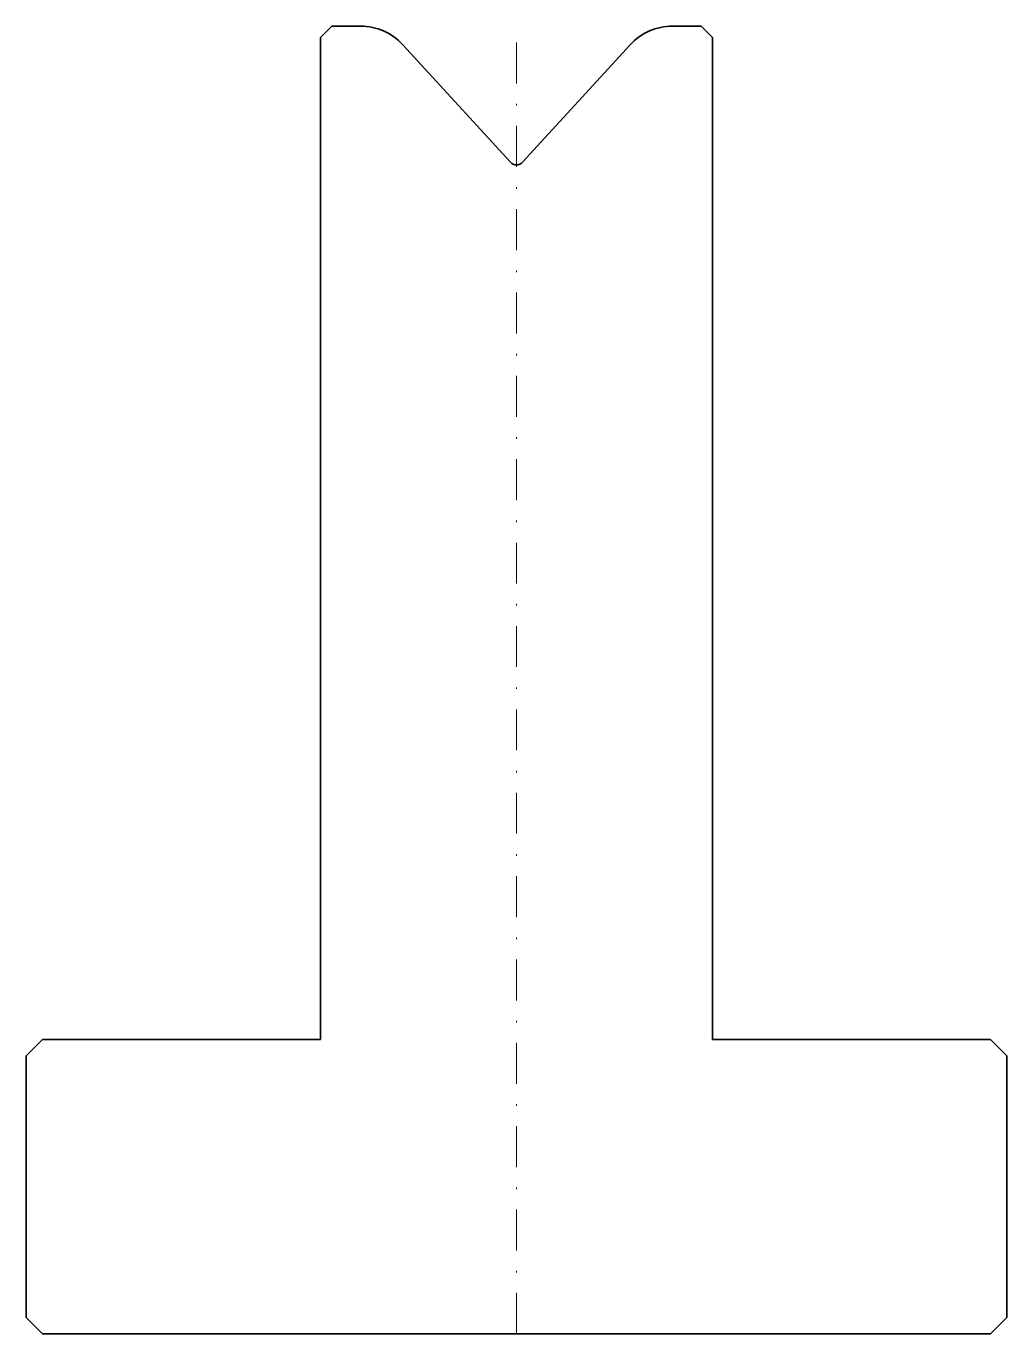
# Model space of a CAD drawing. Header units: millimetres. Extents: x -30 to 30, y -80 to 0.
import ezdxf

# ---------------------------------------------------------------- set-up
doc = ezdxf.new("R2010")
doc.units = ezdxf.units.MM
doc.header["$LTSCALE"] = 5
doc.linetypes.add('AUSGEZOGEN', pattern=[0])
doc.linetypes.add('DASHDOT', pattern=[1, 0.5, -0.25, 0, -0.25])
doc.layers.add('2', color=7, linetype='Continuous')

msp = doc.modelspace()

# ---------------------------------------------------------------- linework, layer by layer
at = {"layer": '2', "color": 7, "linetype": 'AUSGEZOGEN', "lineweight": 35}
for p, q in [((-11.3, 0), (-12, -0.7)), ((-9.54, 0), (-11.3, 0)), ((11.3, 0), (9.54, 0)), ((12, -0.7), (11.3, 0)), ((-12, -0.7), (-12, -62)), ((12, -62), (12, -0.7)), ((-0.369, -8.328), (-6.96, -1.135)), ((6.96, -1.135), (0.369, -8.328)), ((-29, -62), (-30, -63)), ((-12, -62), (-29, -62)), ((29, -62), (12, -62)), ((30, -63), (29, -62)), ((-30, -63), (-30, -79)), ((30, -79), (30, -63)), ((-30, -79), (-29, -80)), ((29, -80), (30, -79)), ((-29, -80), (29, -80))]:
    msp.add_line(p, q, dxfattribs=at)
at = {"layer": '2', "color": 7, "linetype": 'DASHDOT', "lineweight": 18}
msp.add_line((0, -80), (0, 0), dxfattribs=at)
at = {"layer": '2', "color": 7, "linetype": 'AUSGEZOGEN', "lineweight": 35}
for centre, radius, start, end in [((-9.54, -3.5), 3.5, 42.5, 90), ((9.54, -3.5), 3.5, 90, 137.5), ((0, -7.99), 0.5, 222.5, 317.5)]:
    msp.add_arc(centre, radius, start, end, dxfattribs=at)

doc.saveas('drawing.dxf')
